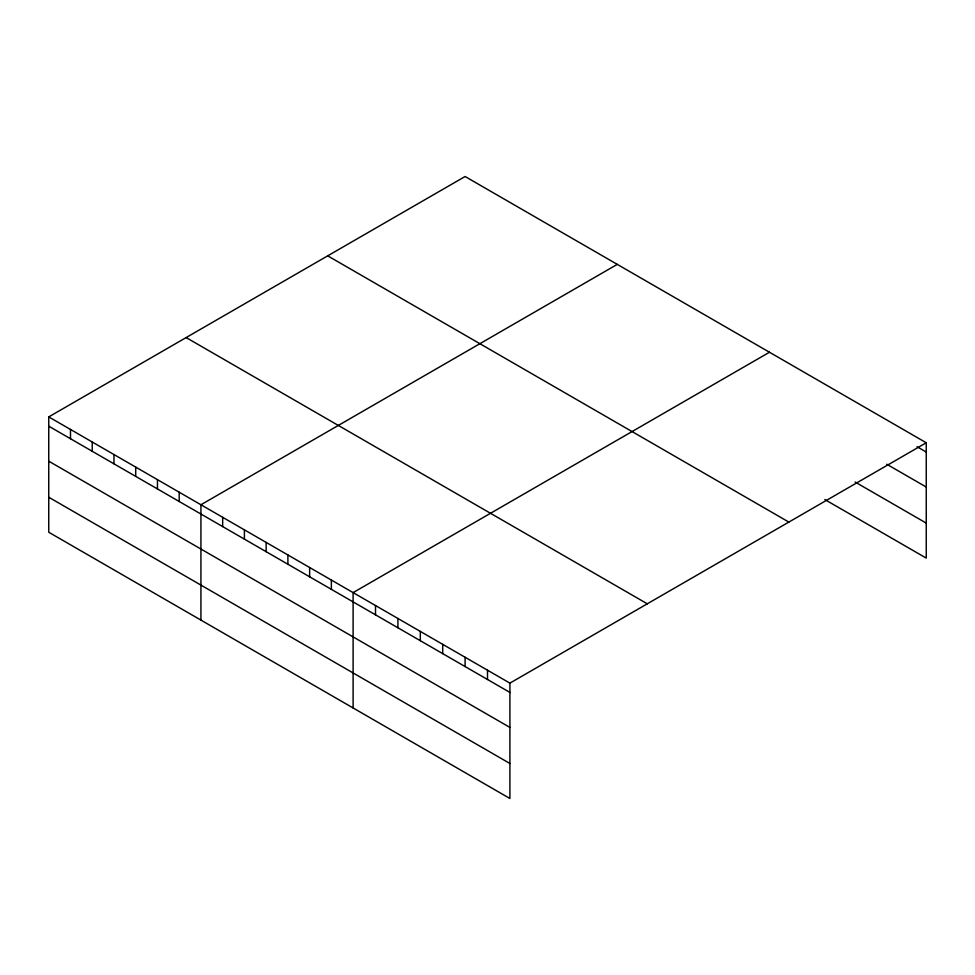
<?xml version="1.0" encoding="UTF-8"?>
<svg xmlns="http://www.w3.org/2000/svg" width="975" height="975" viewBox="0 0 975 975"><rect width="100%" height="100%" fill="white"/><g stroke="black" fill="none" stroke-linecap="round" stroke-linejoin="round"><path stroke-width="1.46" d="M48.75 416.898L509.901 683.134L509.901 798.488L48.75 532.24L48.75 416.898L465.099 176.512L926.25 442.76L926.25 558.102L824.801 499.529M617.273 264.371L200.935 504.758L200.935 620.1M769.458 352.243L353.108 592.617L353.108 707.96M509.901 683.134L926.25 442.76M917.024 446.708L926.25 452.034M886.726 464.222L926.25 487.037M855.099 482.028L926.25 523.1M327.697 255.84L788.86 522.088M186.14 337.569L647.303 603.817M48.75 426.173L509.901 692.421M48.75 461.175L509.901 727.423M48.75 497.238L509.901 763.486M487.5 670.203L487.5 679.49M465.099 657.272L465.099 666.547M442.711 644.341L442.711 653.616M420.31 631.41L420.31 640.685M397.91 618.479L397.91 627.754M375.509 605.548L375.509 614.823M331.366 580.064L331.366 589.339M309.636 567.511L309.636 576.786M287.893 554.958L287.893 564.232M266.151 542.405L266.151 551.692M244.408 529.852L244.408 539.138M222.666 517.311L222.666 526.585M179.193 492.204L179.193 501.479M157.45 479.651L157.45 488.926M135.708 467.098L135.708 476.373M113.965 454.545L113.965 463.832M92.235 441.992L92.235 451.279M70.493 429.439L70.493 438.726"/></g></svg>
